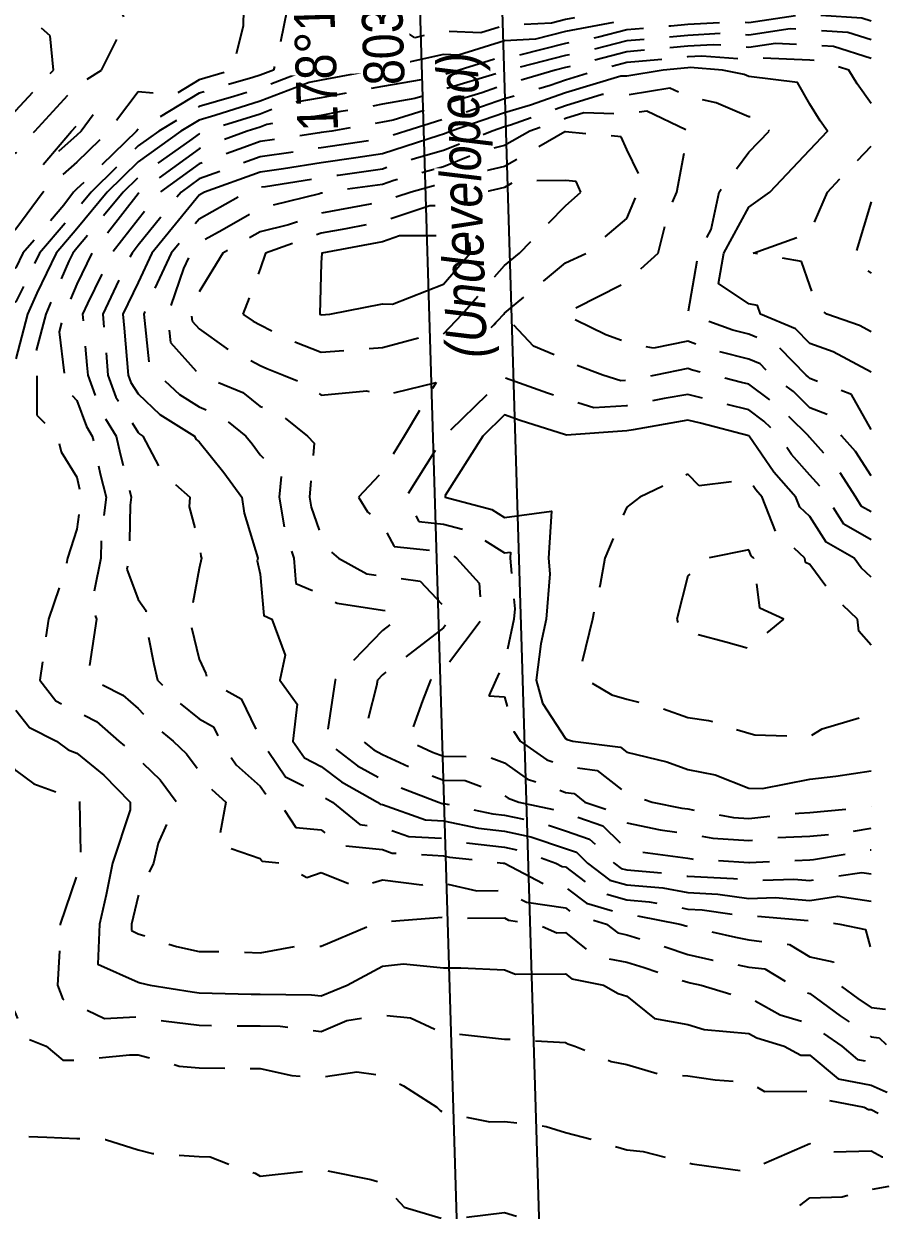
# Model space of a CAD drawing. Extents: x 637633 to 644092, y 5921573 to 5931294.
# Drawn here: x 643481.8 to 643694.5, y 5925842.8 to 5926134.4 of the extents above; entities that cross this region are included whole.
import ezdxf

# ---------------------------------------------------------------- set-up
doc = ezdxf.new("R2010")
doc.units = 0
doc.header["$LTSCALE"] = 5
doc.linetypes.add('DASHED2', pattern=[3.75, 2.5, -1.25])
for name, color, linetype in [('Contour_Line_Intermediate', 254, 'Continuous'), ('Contour_Line_Major', 254, 'Continuous'), ('L-BD', 7, 'Continuous'), ('L-SEC', 7, 'Continuous')]:
    doc.layers.add(name, color=color, linetype=linetype)
doc.layers.add('T-TEXT', color=48, linetype='Continuous', lineweight=18)
doc.styles.add('80L', font='ARIALN.TTF', dxfattribs={"height": 10})
doc.styles.add('80LS', font='ARIALNI.TTF', dxfattribs={"height": 10})

msp = doc.modelspace()

# ---------------------------------------------------------------- linework, layer by layer
at = {"layer": 'Contour_Line_Intermediate', "linetype": 'DASHED2', "flags": 128}
for points in [[(643690.024, 5926437.598), (643689.961, 5926437.623), (643689.896, 5926437.686), (643679.624, 5926442.287), (643675.015, 5926445.682), (643669.396, 5926447.061), (643660.006, 5926451.717), (643659.172, 5926451.839), (643656.428, 5926452.672), (643646.625, 5926454.296), (643644.997, 5926454.862), (643638.753, 5926452.672), (643629.989, 5926448.512), (643626.619, 5926449.307), (643618.455, 5926452.672), (643615.77, 5926453.46), (643614.98, 5926453.829), (643603.274, 5926455.97), (643599.972, 5926458.267), (643592.099, 5926459.798), (643584.963, 5926459.962), (643578.367, 5926461.073), (643569.954, 5926459.838), (643563.154, 5926460.867), (643554.945, 5926460.232), (643548.722, 5926461.444), (643539.937, 5926463.788), (643536.766, 5926452.672), (643537.264, 5926450.003), (643536.551, 5926437.686), (643537.04, 5926434.793), (643538.647, 5926422.699), (643538.766, 5926421.53), (643539.937, 5926412.513), (643541.262, 5926409.036), (643540.987, 5926407.713), (643539.937, 5926394.012), (643539.873, 5926392.726), (643539.861, 5926392.65), (643537.837, 5926377.74), (643537.614, 5926375.421), (643537.154, 5926362.753), (643537.179, 5926360), (643537.512, 5926347.768), (643537.491, 5926345.325), (643537.175, 5926332.781), (643537.432, 5926330.279), (643536.906, 5926317.795), (643537.32, 5926315.182), (643539.937, 5926304.664), (643540.235, 5926303.106), (643540.28, 5926302.808), (643542.909, 5926290.79), (643544.018, 5926287.822), (643544.283, 5926277.175), (643544.679, 5926272.835), (643545.345, 5926263.249), (643545.709, 5926257.849), (643542.64, 5926245.563), (643543.134, 5926242.863), (643539.937, 5926238.481), (643538.37, 5926241.298), (643537.467, 5926242.863), (643534.547, 5926252.467), (643527.971, 5926257.849), (643528.481, 5926261.397), (643524.928, 5926260.546), (643520.822, 5926268.735), (643519.257, 5926272.835), (643516.98, 5926279.886), (643513.198, 5926287.822), (643512.941, 5926290.839), (643509.919, 5926297.927), (643508.67, 5926301.561), (643508.145, 5926302.808), (643508.252, 5926316.13), (643506.342, 5926317.795), (643509.919, 5926323.346), (643513.016, 5926332.781), (643512.991, 5926335.848), (643514.025, 5926347.768), (643514.058, 5926351.899), (643514.756, 5926362.753), (643514.376, 5926367.204), (643514.254, 5926377.74), (643513.711, 5926381.526), (643510.337, 5926392.726), (643510.29, 5926393.096), (643509.919, 5926393.644), (643505.174, 5926402.974), (643503.782, 5926407.713), (643501.522, 5926414.313), (643499.501, 5926422.699), (643498.565, 5926426.348), (643495.024, 5926437.686), (643495.003, 5926437.779), (643494.911, 5926437.964), (643488.496, 5926446.266), (643485.92, 5926452.672), (643483.925, 5926456.688), (643480.697, 5926467.658), (643480.496, 5926468.251), (643479.902, 5926470.019), (643472.637, 5926475.39), (643465.814, 5926482.644), (643465.314, 5926483.065), (643464.893, 5926483.538), (643455.435, 5926488.187), (643449.884, 5926493.246), (643446.318, 5926494.07), (643434.876, 5926491.661), (643425.775, 5926482.644), (643419.867, 5926471.367), (643418.914, 5926467.658), (643419.292, 5926467.085), (643419.867, 5926466.698), (643428.711, 5926461.502), (643430.833, 5926452.672), (643432.136, 5926449.936), (643434.876, 5926448.233), (643442.235, 5926445.034), (643443.834, 5926437.686), (643445.914, 5926433.722), (643449.884, 5926429.413), (643454.193, 5926427.001), (643454.737, 5926422.699), (643458.673, 5926416.488), (643462.503, 5926407.713), (643462.088, 5926404.912), (643464.893, 5926403.671), (643470.244, 5926398.07), (643470.854, 5926392.726), (643471.52, 5926384.357), (643477.651, 5926377.74), (643464.893, 5926365.728), (643459.431, 5926372.287), (643450.898, 5926377.74), (643451.085, 5926378.939), (643449.884, 5926378.509), (643442.634, 5926385.486), (643436.296, 5926392.726), (643436.066, 5926393.914), (643434.876, 5926394.261), (643427.7, 5926400.548), (643422.864, 5926407.713), (643421.966, 5926409.808), (643419.867, 5926411.018), (643412.889, 5926415.732), (643408.246, 5926422.699), (643407.006, 5926424.843), (643404.858, 5926425.664), (643395.438, 5926428.279), (643389.85, 5926432.532), (643377.391, 5926422.699), (643374.841, 5926416.164), (643373.587, 5926407.713), (643373.491, 5926406.364), (643372.305, 5926392.726), (643372.134, 5926390.024), (643371.692, 5926377.74), (643371.638, 5926374.542), (643374.841, 5926363.685), (643375.106, 5926363.018), (643375.119, 5926362.753), (643380.323, 5926353.242), (643382.413, 5926347.768), (643385.23, 5926343.154), (643389.85, 5926337.517), (643392.694, 5926335.621), (643396.079, 5926332.781), (643399.025, 5926326.957), (643404.858, 5926324.415), (643407.953, 5926320.884), (643412.278, 5926317.795), (643414.757, 5926312.691), (643419.867, 5926311.944), (643424.211, 5926307.146), (643428.208, 5926302.808), (643429.245, 5926297.186), (643434.876, 5926296.111), (643438.754, 5926291.695), (643441.451, 5926287.822), (643442.83, 5926280.778), (643449.884, 5926276.621), (643451.774, 5926274.723), (643452.86, 5926272.835), (643454.612, 5926262.569), (643464.893, 5926258.157), (643465.051, 5926258.007), (643465.092, 5926257.849), (643468.712, 5926246.676), (643469.559, 5926242.863), (643469.284, 5926232.26), (643470.877, 5926227.877), (643469.55, 5926217.54), (643479.902, 5926215.399), (643480.939, 5926213.927), (643481.493, 5926212.89), (643484.243, 5926202.239), (643486.856, 5926197.904), (643483.909, 5926186.918), (643483.979, 5926182.917), (643479.902, 5926174.797), (643477.801, 5926180.821), (643476.498, 5926182.917), (643473.745, 5926191.757), (643467.85, 5926197.904), (643471.753, 5926204.754), (643464.893, 5926202.002), (643461.943, 5926209.944), (643460.64, 5926212.89), (643459.365, 5926222.357), (643457.246, 5926227.877), (643456.921, 5926234.903), (643449.884, 5926242.04), (643449.646, 5926242.625), (643449.523, 5926242.863), (643445.497, 5926253.469), (643434.981, 5926257.849), (643435.071, 5926258.044), (643434.876, 5926257.908), (643428.127, 5926266.096), (643419.867, 5926272.63), (643419.715, 5926272.684), (643419.635, 5926272.835), (643412.935, 5926280.9), (643404.858, 5926286.599), (643403.486, 5926286.451), (643400.678, 5926287.822), (643393.204, 5926291.171), (643389.85, 5926291.943), (643387.415, 5926287.822), (643386.204, 5926284.181), (643381.57, 5926272.835), (643378.71, 5926261.711), (643378.09, 5926257.849), (643376.746, 5926244.765), (643376.904, 5926242.863), (643377.33, 5926230.362), (643377.923, 5926227.877), (643375.333, 5926213.381), (643375.386, 5926212.89), (643374.841, 5926206.835), (643374.26, 5926197.904), (643374.118, 5926197.182), (643374.841, 5926194.476), (643377.433, 5926185.505), (643378.361, 5926182.917), (643381.604, 5926174.684), (643384.815, 5926167.931), (643386.585, 5926164.672), (643387.797, 5926152.944), (643388.108, 5926151.206), (643388.267, 5926137.958), (643388.64, 5926136.751), (643389.85, 5926134.377), (643397.208, 5926130.32), (643404.858, 5926127.967), (643408.657, 5926126.766), (643415.091, 5926122.972), (643404.858, 5926108.725), (643404.623, 5926107.986), (643404.703, 5926107.832), (643404.858, 5926107.623), (643413.188, 5926101.317), (643419.867, 5926101.303), (643426.286, 5926099.409), (643434.876, 5926100.707), (643441.866, 5926099.979), (643449.884, 5926100.416), (643458.418, 5926101.52), (643464.893, 5926100.458), (643475.987, 5926104.076), (643479.902, 5926102.527), (643484.526, 5926107.986), (643494.911, 5926119.141), (643500.934, 5926122.972), (643506.908, 5926134.951), (643505.587, 5926137.958), (643509.919, 5926139.413), (643512.457, 5926140.493), (643524.928, 5926147.012), (643527.752, 5926140.779), (643535.808, 5926137.958), (643535.712, 5926133.74), (643533.09, 5926122.972), (643524.928, 5926120.598), (643518.841, 5926116.894), (643509.919, 5926117.602), (643502.737, 5926107.986), (643494.911, 5926100.39), (643486.567, 5926092.999), (643479.902, 5926083.866), (643472.956, 5926078.013), (643464.893, 5926073.482), (643458.431, 5926071.561), (643449.884, 5926068.031), (643443.698, 5926063.026), (643434.876, 5926051.694), (643432.873, 5926048.04), (643433.354, 5926046.52), (643433.309, 5926033.053), (643433.597, 5926031.778), (643434.876, 5926021.81), (643435.726, 5926018.916), (643435.652, 5926018.068), (643438.033, 5926006.234), (643438.308, 5926003.081), (643440.954, 5925994.164), (643441.591, 5925988.095), (643441.669, 5925979.891), (643441.954, 5925973.108), (643442.37, 5925965.605), (643444.537, 5925958.122), (643445.868, 5925954.112), (643449.884, 5925950.751), (643457.83, 5925951.069), (643462.076, 5925943.135), (643463.689, 5925941.934), (643464.573, 5925928.149), (643464.642, 5925927.898), (643464.568, 5925913.163), (643464.551, 5925912.822), (643464.759, 5925898.177), (643464.721, 5925898.005), (643464.893, 5925894.421), (643465.918, 5925884.213), (643466.431, 5925883.19), (643468.825, 5925872.13), (643473.13, 5925868.204), (643475.924, 5925864.232), (643479.902, 5925861.063), (643487.505, 5925860.809), (643494.911, 5925860.451), (643501.915, 5925860.211), (643509.919, 5925857.695), (643513.492, 5925856.785), (643524.928, 5925856.075), (643527.645, 5925855.931), (643534.744, 5925853.217), (643538.691, 5925851.974), (643539.937, 5925851.244), (643554.509, 5925852.781), (643554.945, 5925852.871), (643567.138, 5925850.405), (643569.954, 5925849.5), (643575.293, 5925843.562), (643584.963, 5925840.687), (643587.506, 5925840.771), (643599.972, 5925842.289), (643603.044, 5925841.298), (643608.829, 5925838.231), (643611.98, 5925835.236), (643614.98, 5925833.059), (643620.74, 5925828.996), (643629.989, 5925825.566), (643631.8, 5925825.053), (643644.997, 5925824.889), (643647.47, 5925825.715), (643660.006, 5925831.219), (643664.635, 5925838.231), (643675.015, 5925845.878), (643682.955, 5925846.158), (643690.024, 5925847.953), (643694.501, 5925848.79)], [(643690.024, 5926420.414), (643688.829, 5926421.506), (643685.392, 5926422.699), (643677.935, 5926425.615), (643675.015, 5926428.449), (643669.085, 5926431.765), (643660.006, 5926435.371), (643658.108, 5926435.791), (643648.243, 5926437.686), (643645.412, 5926438.099), (643644.997, 5926438.225), (643643.599, 5926437.686), (643629.989, 5926433.519), (643627.143, 5926434.844), (643614.98, 5926436.98), (643614.475, 5926437.181), (643612.705, 5926437.686), (643604.079, 5926441.788), (643599.972, 5926442.53), (643592.517, 5926445.228), (643584.963, 5926446.053), (643579.683, 5926447.4), (643569.954, 5926448.341), (643565.926, 5926448.65), (643554.945, 5926450.015), (643548.991, 5926446.726), (643541.636, 5926452.672), (643540.214, 5926452.949), (643539.937, 5926453.023), (643539.836, 5926452.672), (643539.852, 5926452.588), (643538.989, 5926437.686), (643539.126, 5926436.877), (643539.937, 5926430.782), (643544.098, 5926426.855), (643543.171, 5926422.699), (643546.415, 5926414.182), (643545.072, 5926407.713), (643544.254, 5926397.037), (643543.115, 5926392.726), (643540.826, 5926378.628), (643540.656, 5926377.74), (643540.071, 5926362.888), (643540.049, 5926362.753), (643540.412, 5926348.242), (643540.352, 5926347.768), (643540.053, 5926332.898), (643540.042, 5926332.781), (643539.937, 5926329.82), (643539.43, 5926317.795), (643539.499, 5926317.358), (643539.937, 5926315.601), (643541.994, 5926304.862), (643542.3, 5926302.808), (643544.568, 5926292.447), (643546.294, 5926287.822), (643546.504, 5926279.393), (643547.103, 5926272.835), (643547.611, 5926265.512), (643548.129, 5926257.849), (643545.864, 5926248.782), (643546.947, 5926242.863), (643539.937, 5926233.255), (643536.501, 5926239.432), (643534.521, 5926242.863), (643532.287, 5926250.21), (643524.928, 5926256.235), (643524.19, 5926257.113), (643524.052, 5926257.849), (643519.338, 5926267.254), (643517.207, 5926272.835), (643515.431, 5926278.339), (643510.91, 5926287.822), (643510.833, 5926288.734), (643509.919, 5926290.877), (643506.866, 5926299.76), (643505.581, 5926302.808), (643505.668, 5926313.549), (643500.796, 5926317.795), (643509.919, 5926331.956), (643510.189, 5926332.781), (643510.187, 5926333.049), (643511.465, 5926347.768), (643511.477, 5926349.323), (643512.341, 5926362.753), (643512.151, 5926364.982), (643512.004, 5926377.74), (643511.743, 5926379.561), (643509.919, 5926385.613), (643507.447, 5926390.258), (643507.527, 5926392.726), (643503.278, 5926401.081), (643501.331, 5926407.713), (643499.694, 5926412.49), (643497.236, 5926422.699), (643496.761, 5926424.546), (643494.911, 5926430.474), (643491.554, 5926434.334), (643490.677, 5926437.686), (643485.985, 5926443.759), (643482.401, 5926452.672), (643481.572, 5926454.34), (643479.902, 5926460.017), (643475.575, 5926463.338), (643470.874, 5926467.658), (643467.438, 5926470.199), (643464.893, 5926472.904), (643457.136, 5926474.899), (643449.884, 5926480.333), (643448.425, 5926481.188), (643441.47, 5926482.644), (643436.115, 5926483.881), (643434.876, 5926483.621), (643433.89, 5926482.644), (643432.81, 5926480.582), (643425.059, 5926467.658), (643431.239, 5926464.027), (643433.969, 5926452.672), (643434.261, 5926452.058), (643434.876, 5926451.676), (643444.637, 5926447.433), (643446.758, 5926437.686), (643447.834, 5926435.637), (643449.884, 5926433.411), (643456.758, 5926429.562), (643457.627, 5926422.699), (643460.442, 5926418.255), (643464.893, 5926408.061), (643465.16, 5926407.979), (643465.139, 5926407.713), (643472.346, 5926400.168), (643473.197, 5926392.726), (643473.689, 5926386.524), (643479.902, 5926379.819), (643481.321, 5926379.158), (643481.373, 5926377.74), (643486.012, 5926368.855), (643490.06, 5926362.753), (643485.756, 5926353.613), (643494.911, 5926355.7), (643504.056, 5926356.899), (643505.739, 5926347.768), (643505.948, 5926343.802), (643509.109, 5926332.781), (643494.911, 5926323.598), (643491.556, 5926329.432), (643489.399, 5926332.781), (643489.642, 5926342.507), (643479.902, 5926344.243), (643478.192, 5926346.06), (643477.448, 5926347.768), (643474.044, 5926356.905), (643464.893, 5926361.992), (643464.398, 5926362.259), (643464.095, 5926362.753), (643457.644, 5926370.501), (643449.884, 5926375.461), (643448.113, 5926375.972), (643447.072, 5926377.74), (643440.86, 5926383.717), (643434.876, 5926390.554), (643433.201, 5926391.054), (643432.531, 5926392.726), (643425.786, 5926398.637), (643419.867, 5926407.406), (643419.636, 5926407.482), (643419.529, 5926407.713), (643410.779, 5926413.624), (643404.858, 5926422.509), (643404.683, 5926422.525), (643404.458, 5926422.699), (643393.028, 5926425.873), (643389.85, 5926428.291), (643382.763, 5926422.699), (643378.241, 5926411.107), (643376.519, 5926407.713), (643374.841, 5926398.787), (643374.314, 5926392.726), (643374.279, 5926392.164), (643373.759, 5926377.74), (643373.74, 5926376.641), (643374.841, 5926372.911), (643377.727, 5926365.636), (643377.865, 5926362.753), (643382.1, 5926355.016), (643384.866, 5926347.768), (643386.753, 5926344.676), (643389.85, 5926340.899), (643394.723, 5926337.647), (643400.526, 5926332.781), (643401.98, 5926329.906), (643404.858, 5926328.653), (643409.933, 5926322.861), (643417.028, 5926317.795), (643417.955, 5926315.885), (643419.867, 5926315.605), (643425.953, 5926308.884), (643431.55, 5926302.808), (643432.067, 5926300.004), (643434.876, 5926299.468), (643440.325, 5926293.264), (643444.116, 5926287.822), (643445.058, 5926283.002), (643449.884, 5926280.159), (643453.541, 5926276.486), (643455.64, 5926272.835), (643456.987, 5926264.941), (643464.893, 5926261.549), (643466.789, 5926259.743), (643467.275, 5926257.849), (643470.361, 5926248.323), (643471.574, 5926242.863), (643471.352, 5926234.326), (643473.696, 5926227.877), (643472.784, 5926220.769), (643479.902, 5926219.297), (643482.552, 5926215.536), (643483.966, 5926212.89), (643486.209, 5926204.201), (643490.005, 5926197.904), (643488.209, 5926191.213), (643488.354, 5926182.917), (643481.762, 5926169.789), (643481.319, 5926167.931), (643479.902, 5926159.299), (643479.303, 5926167.333), (643479.258, 5926167.931), (643475.548, 5926178.57), (643472.844, 5926182.917), (643470.958, 5926188.973), (643464.893, 5926195.298), (643463.922, 5926196.934), (643463.606, 5926197.904), (643459.893, 5926207.897), (643457.686, 5926212.89), (643456.761, 5926219.757), (643453.644, 5926227.877), (643453.477, 5926231.464), (643449.884, 5926235.109), (643447.641, 5926240.622), (643446.482, 5926242.863), (643443.292, 5926251.266), (643434.876, 5926254.772), (643432.71, 5926255.686), (643431.478, 5926257.849), (643426.235, 5926264.209), (643419.867, 5926269.246), (643417.226, 5926270.199), (643415.817, 5926272.835), (643410.848, 5926278.817), (643404.858, 5926283.043), (643399.494, 5926282.466), (643389.85, 5926287.173), (643383.993, 5926272.835), (643381.971, 5926264.968), (643380.828, 5926257.849), (643379.797, 5926247.812), (643380.209, 5926242.863), (643380.526, 5926233.554), (643381.881, 5926227.877), (643380.15, 5926218.191), (643380.732, 5926212.89), (643379.831, 5926202.887), (643380.432, 5926197.904), (643382.541, 5926190.606), (643385.297, 5926182.917), (643386.582, 5926179.655), (643389.85, 5926172.785), (643391.065, 5926169.145), (643391.638, 5926167.931), (643392.967, 5926156.056), (643394.255, 5926152.944), (643394.454, 5926142.556), (643401.853, 5926137.958), (643403.789, 5926136.891), (643404.858, 5926136.562), (643415.193, 5926133.292), (643419.867, 5926130.536), (643422.92, 5926126.021), (643425.607, 5926122.972), (643420.181, 5926108.3), (643420.451, 5926107.986), (643431.586, 5926104.701), (643434.876, 5926105.198), (643445.94, 5926104.047), (643449.884, 5926104.262), (643462.842, 5926105.937), (643464.893, 5926105.601), (643472.203, 5926107.986), (643479.902, 5926113.02), (643489.125, 5926122.972), (643488.317, 5926131.375), (643481.006, 5926137.958), (643494.911, 5926147.444), (643507.64, 5926152.944), (643509.919, 5926153.301), (643510.551, 5926153.576), (643524.928, 5926156.292), (643526.241, 5926154.256), (643527.762, 5926152.944), (643531.555, 5926144.576), (643539.937, 5926141.641), (643542.863, 5926140.881), (643546.541, 5926137.958), (643544.477, 5926127.505), (643543.216, 5926122.972), (643539.937, 5926121.711), (643538.09, 5926121.128), (643524.928, 5926117.3), (643510.382, 5926108.448), (643509.919, 5926108.485), (643509.546, 5926107.986), (643494.911, 5926093.781), (643494.028, 5926092.999), (643491.657, 5926089.751), (643481.648, 5926078.013), (643479.902, 5926074.422), (643473.229, 5926071.35), (643464.893, 5926066.666), (643452.656, 5926063.026), (643449.884, 5926061.146), (643441.091, 5926048.04), (643441.009, 5926039.179), (643439.485, 5926033.053), (643441.842, 5926025.024), (643441.24, 5926018.068), (643442.687, 5926010.881), (643443.368, 5926003.081), (643444.857, 5925998.061), (643445.904, 5925988.095), (643445.941, 5925984.157), (643446.405, 5925973.108), (643446.588, 5925969.817), (643449.884, 5925958.435), (643450.251, 5925958.488), (643464.893, 5925960.027), (643465.454, 5925958.682), (643465.807, 5925958.122), (643469.976, 5925948.212), (643474.178, 5925943.135), (643474.891, 5925938.133), (643479.068, 5925928.149), (643479.053, 5925927.302), (643477.062, 5925913.163), (643477.174, 5925910.44), (643477.247, 5925898.177), (643477.489, 5925895.767), (643479.902, 5925890.969), (643482.015, 5925885.3), (643487.31, 5925883.19), (643491.461, 5925879.747), (643494.911, 5925879.692), (643507.784, 5925881.057), (643509.919, 5925881.018), (643520.01, 5925878.279), (643524.928, 5925877.823), (643534.496, 5925877.757), (643539.937, 5925877.631), (643547.675, 5925875.931), (643554.945, 5925875.536), (643563.642, 5925876.888), (643569.954, 5925875.933), (643575.171, 5925873.414), (643583.299, 5925868.204), (643584.124, 5925867.366), (643584.963, 5925866.826), (643596.345, 5925864.582), (643599.972, 5925864.674), (643610.223, 5925863.453), (643614.98, 5925861.922), (643621.926, 5925860.154), (643629.989, 5925857.673), (643634.035, 5925857.258), (643644.997, 5925854.455), (643646.049, 5925854.267), (643653.663, 5925853.217), (643659.174, 5925852.387), (643660.006, 5925852.584), (643661.173, 5925853.217), (643675.015, 5925859.218), (643678.908, 5925857.104), (643690.024, 5925857.447), (643692.742, 5925855.931), (643694.343, 5925856.122)], [(643690.024, 5926147.406), (643685.091, 5926148.02), (643675.015, 5926149.153), (643669.29, 5926147.228), (643660.006, 5926146.323), (643651.695, 5926144.646), (643644.997, 5926144.609), (643631.857, 5926139.823), (643629.989, 5926138.873), (643628.42, 5926137.958), (643614.98, 5926135.4), (643611.543, 5926134.526), (643599.972, 5926133.939), (643594.123, 5926132.119), (643584.963, 5926132.504), (643577.904, 5926130.909), (643569.954, 5926136.199), (643566.108, 5926134.118), (643554.945, 5926135.39), (643551.49, 5926122.972), (643539.937, 5926118.53), (643533.429, 5926116.473), (643524.928, 5926114.002), (643515.043, 5926107.986), (643509.919, 5926104.331), (643498.382, 5926092.999), (643494.911, 5926088.775), (643485.733, 5926078.013), (643479.902, 5926066.02), (643473.398, 5926063.026), (643464.893, 5926056.961), (643452.683, 5926048.04), (643449.884, 5926043.05), (643447.396, 5926033.053), (643447.959, 5926031.132), (643446.829, 5926018.068), (643447.34, 5926015.527), (643448.427, 5926003.081), (643448.76, 5926001.959), (643449.884, 5925991.253), (643451.287, 5925989.494), (643457.693, 5925988.095), (643461.214, 5925984.421), (643464.893, 5925985.475), (643467.933, 5925976.144), (643467.635, 5925973.108), (643471.238, 5925964.458), (643475.24, 5925958.122), (643476.62, 5925954.844), (643479.902, 5925950.879), (643484.342, 5925947.569), (643494.911, 5925943.727), (643495.234, 5925943.459), (643495.552, 5925943.135), (643495.771, 5925929.008), (643495.486, 5925928.149), (643494.911, 5925925.292), (643490.774, 5925913.163), (643490.8, 5925909.059), (643490.104, 5925898.177), (643491.407, 5925894.679), (643494.911, 5925893.283), (643501.658, 5925889.927), (643509.919, 5925890.405), (643516.139, 5925889.4), (643524.928, 5925888.295), (643529.902, 5925888.156), (643539.937, 5925888.12), (643544.82, 5925888.066), (643554.945, 5925886.784), (643561.205, 5925889.44), (643569.954, 5925890.777), (643576.869, 5925890.095), (643584.963, 5925886.337), (643587.952, 5925886.175), (643599.972, 5925884.843), (643601.649, 5925884.865), (643614.98, 5925884.046), (643615.527, 5925883.737), (643617.217, 5925883.19), (643626.188, 5925879.396), (643629.989, 5925878.689), (643638.047, 5925876.25), (643644.997, 5925875.844), (643651.716, 5925874.912), (643660.006, 5925874.208), (643663.863, 5925872.055), (643675.015, 5925872.13), (643677.151, 5925870.336), (643688.334, 5925868.204), (643689.429, 5925867.609), (643690.024, 5925867.628), (643694.144, 5925865.33)], [(643690.024, 5926135.012), (643687.777, 5926135.715), (643675.015, 5926136.564), (643673.68, 5926136.626), (643660.006, 5926134.602), (643656.883, 5926134.839), (643644.997, 5926134.161), (643640.795, 5926133.763), (643629.989, 5926132.858), (643623.071, 5926131.05), (643614.98, 5926129.511), (643603.629, 5926126.624), (643599.972, 5926126.438), (643588.832, 5926122.972), (643584.963, 5926121.807), (643583.254, 5926121.266), (643569.954, 5926118.945), (643565.06, 5926118.086), (643554.945, 5926116.158), (643546.747, 5926114.786), (643539.937, 5926112.168), (643526.7, 5926107.986), (643524.928, 5926107.334), (643522.54, 5926105.601), (643509.919, 5926096.597), (643506.255, 5926092.999), (643494.911, 5926079.194), (643493.904, 5926078.013), (643492.953, 5926076.059), (643487.225, 5926063.026), (643484.524, 5926052.656), (643485.075, 5926048.04), (643485.06, 5926038.204), (643490.101, 5926033.053), (643491.061, 5926029.21), (643494.911, 5926022.966), (643495.764, 5926018.919), (643495.982, 5926018.068), (643494.911, 5926010.196), (643492.616, 5926003.081), (643492.083, 5926000.258), (643487.913, 5925988.095), (643486.77, 5925979.966), (643485.75, 5925973.108), (643489.758, 5925967.963), (643494.911, 5925965.397), (643499.71, 5925962.915), (643505.204, 5925958.122), (643507.784, 5925955.991), (643509.919, 5925953.815), (643515.35, 5925948.558), (643519.427, 5925943.135), (643514.847, 5925933.07), (643513.708, 5925928.149), (643509.919, 5925919.97), (643508.351, 5925913.163), (643508.287, 5925911.533), (643509.919, 5925910.794), (643519.38, 5925907.623), (643524.928, 5925906.448), (643533.093, 5925906.329), (643539.937, 5925906.066), (643549.611, 5925907.837), (643554.945, 5925907.732), (643567.842, 5925913.163), (643569.954, 5925913.819), (643570.538, 5925913.746), (643584.963, 5925914.907), (643586.377, 5925914.575), (643599.972, 5925914.669), (643600.959, 5925914.149), (643607.741, 5925913.163), (643612.843, 5925911.028), (643614.98, 5925911.045), (643622.152, 5925905.338), (643629.989, 5925903.795), (643634.265, 5925902.447), (643644.997, 5925898.841), (643645.541, 5925898.72), (643648.316, 5925898.177), (643657.213, 5925895.387), (643660.006, 5925895.151), (643667.699, 5925890.872), (643675.015, 5925888.687), (643678.195, 5925886.366), (643682.814, 5925883.19), (643686.731, 5925879.902), (643690.024, 5925879.274), (643693.878, 5925877.593)], [(643690.024, 5926130.431), (643684.284, 5926132.227), (643675.015, 5926132.843), (643670.118, 5926133.069), (643660.006, 5926131.573), (643654.063, 5926132.024), (643644.997, 5926131.505), (643637.859, 5926130.829), (643629.989, 5926130.171), (643619.427, 5926127.412), (643614.98, 5926126.566), (643600.848, 5926122.972), (643599.972, 5926122.713), (643599.578, 5926122.579), (643584.963, 5926118.179), (643577.932, 5926115.952), (643569.954, 5926114.559), (643559.731, 5926112.764), (643554.945, 5926111.852), (643541.567, 5926109.613), (643539.937, 5926108.986), (643536.768, 5926107.986), (643524.928, 5926103.631), (643510.274, 5926092.999), (643509.919, 5926092.56), (643498.612, 5926078.013), (643494.911, 5926070.376), (643491.679, 5926063.026), (643490.545, 5926058.667), (643491.811, 5926048.04), (643491.807, 5926044.941), (643494.911, 5926041.77), (643497.233, 5926035.373), (643498.682, 5926033.053), (643500.637, 5926023.785), (643502.104, 5926018.068), (643500.874, 5926009.036), (643500.761, 5926003.081), (643498.435, 5925991.614), (643499.742, 5925988.095), (643497.912, 5925976.105), (643498.942, 5925973.108), (643506.174, 5925969.369), (643509.919, 5925966.102), (643513.801, 5925961.998), (643518.545, 5925958.122), (643521.786, 5925954.984), (643524.928, 5925950.806), (643528.022, 5925946.225), (643531.503, 5925943.135), (643529.565, 5925932.779), (643539.937, 5925929.277), (643540.382, 5925928.593), (643544.781, 5925928.149), (643551.377, 5925924.586), (643554.945, 5925925.815), (643563.967, 5925922.172), (643569.954, 5925924.033), (643579.625, 5925922.82), (643584.963, 5925923.25), (643593.141, 5925921.329), (643599.972, 5925921.376), (643605.36, 5925918.543), (643614.98, 5925917.144), (643617.24, 5925915.419), (643625.045, 5925913.163), (643627.796, 5925910.973), (643629.989, 5925910.542), (643639.4, 5925907.573), (643644.997, 5925905.693), (643651.143, 5925904.313), (643660.006, 5925902.58), (643663.966, 5925902.131), (643670.491, 5925898.177), (643673.396, 5925896.56), (643675.015, 5925896.077), (643682.471, 5925890.635), (643690.024, 5925885.442), (643692.024, 5925885.188), (643693.75, 5925883.531)], [(643690.024, 5926125.849), (643680.79, 5926128.738), (643675.015, 5926129.123), (643666.556, 5926129.512), (643660.006, 5926128.543), (643651.242, 5926129.208), (643644.997, 5926128.85), (643634.922, 5926127.897), (643629.989, 5926127.484), (643615.783, 5926123.774), (643614.98, 5926123.621), (643612.427, 5926122.972), (643599.972, 5926119.293), (643594.375, 5926117.384), (643584.963, 5926114.55), (643572.609, 5926110.637), (643569.954, 5926110.173), (643557.495, 5926107.986), (643554.945, 5926107.607), (643554.495, 5926107.536), (643539.937, 5926105.408), (643535.914, 5926103.969), (643524.928, 5926099.929), (643515.377, 5926092.999), (643509.919, 5926086.241), (643503.524, 5926078.013), (643497.526, 5926065.637), (643496.272, 5926063.026), (643497.372, 5926050.499), (643497.583, 5926048.04), (643500.866, 5926039), (643504.582, 5926033.053), (643505.51, 5926028.652), (643508.225, 5926018.068), (643507.959, 5926016.11), (643507.712, 5926003.081), (643507.151, 5926000.316), (643509.919, 5925992.868), (643511.935, 5925990.108), (643511.562, 5925988.095), (643513.796, 5925976.979), (643514.731, 5925973.108), (643519.684, 5925967.872), (643524.928, 5925963.589), (643528.43, 5925961.619), (643530.109, 5925958.122), (643534.067, 5925952.262), (643539.937, 5925947.052), (643541.532, 5925944.729), (643544.661, 5925943.135), (643548.714, 5925936.914), (643554.945, 5925936.284), (643559.389, 5925932.586), (643569.954, 5925931.452), (643572.39, 5925930.582), (643584.963, 5925929.92), (643586.43, 5925929.614), (643599.629, 5925928.149), (643599.907, 5925928.084), (643599.972, 5925928.084), (643609.761, 5925922.937), (643614.98, 5925922.178), (643620.096, 5925918.271), (643629.989, 5925915.412), (643632.068, 5925915.239), (643643.069, 5925913.163), (643644.534, 5925912.701), (643644.997, 5925912.545), (643656.746, 5925909.907), (643660.006, 5925909.271), (643669.98, 5925908.136), (643675.015, 5925905.085), (643680.708, 5925903.862), (643682.264, 5925898.177), (643686.747, 5925894.905), (643690.024, 5925892.651), (643693.562, 5925892.201)], [(643690.024, 5926114.781), (643686.635, 5926119.588), (643684.574, 5926122.972), (643677.296, 5926125.25), (643675.015, 5926125.402), (643662.994, 5926125.955), (643660.006, 5926125.513), (643648.422, 5926126.392), (643644.997, 5926126.196), (643631.985, 5926124.964), (643629.989, 5926124.797), (643622.999, 5926122.972), (643614.98, 5926120.518), (643611.187, 5926119.185), (643599.972, 5926115.872), (643589.172, 5926112.189), (643584.963, 5926110.922), (643575.694, 5926107.986), (643569.954, 5926106.111), (643567.77, 5926105.805), (643554.945, 5926103.902), (643550.082, 5926103.13), (643539.937, 5926101.648), (643530.044, 5926098.107), (643524.928, 5926096.226), (643520.48, 5926092.999), (643509.919, 5926079.922), (643508.436, 5926078.013), (643507.044, 5926075.143), (643501.231, 5926063.026), (643501.931, 5926055.049), (643502.532, 5926048.04), (643504.498, 5926042.627), (643509.919, 5926033.952), (643510.382, 5926033.516), (643511.122, 5926033.053), (643515.896, 5926024.035), (643522.608, 5926018.068), (643522.491, 5926015.634), (643524.928, 5926006.784), (643525.388, 5926003.541), (643525.529, 5926003.081), (643524.928, 5926000.493), (643522.628, 5925988.095), (643523.012, 5925986.181), (643524.928, 5925978.254), (643526.56, 5925974.738), (643526.993, 5925973.108), (643535.273, 5925968.452), (643539.937, 5925958.735), (643540.192, 5925958.377), (643540.164, 5925958.122), (643546.176, 5925949.366), (643554.945, 5925944.901), (643555.944, 5925944.132), (643557.721, 5925943.135), (643564.393, 5925937.583), (643569.954, 5925936.987), (643576.471, 5925934.657), (643584.963, 5925934.209), (643589.986, 5925933.165), (643599.972, 5925932.056), (643603.188, 5925931.361), (643612.605, 5925928.149), (643614.161, 5925927.332), (643614.98, 5925927.213), (643622.953, 5925921.123), (643629.989, 5925919.09), (643635.468, 5925918.634), (643644.997, 5925916.836), (643648.512, 5925916.672), (643660.006, 5925915.009), (643661.919, 5925915.073), (643675.015, 5925913.97), (643675.973, 5925914.119), (643682.335, 5925913.163), (643688.662, 5925911.803), (643690.024, 5925906.824), (643693.31, 5925903.859)], [(643690.024, 5926034.691), (643685.207, 5926043.231), (643675.015, 5926047.225), (643674.604, 5926047.63), (643674.05, 5926048.04), (643667.104, 5926055.127), (643660.006, 5926058.106), (643656.046, 5926059.072), (643645.001, 5926063.026), (643644.999, 5926063.028), (643647.628, 5926078.013), (643650.768, 5926083.774), (643652.736, 5926092.999), (643660.006, 5926102.811), (643664.958, 5926107.986), (643663.146, 5926111.121), (643660.006, 5926111.504), (643651.968, 5926114.946), (643644.997, 5926116.404), (643640.563, 5926118.544), (643629.989, 5926116.776), (643623.988, 5926116.979), (643614.98, 5926114.224), (643601.457, 5926109.469), (643599.972, 5926109.03), (643596.908, 5926107.986), (643584.963, 5926103.213), (643578.336, 5926101.369), (643569.954, 5926098.632), (643559.054, 5926097.102), (643554.945, 5926096.493), (643541.258, 5926094.319), (643539.937, 5926094.126), (643536.789, 5926092.999), (643524.928, 5926086.38), (643518.076, 5926078.013), (643512.139, 5926065.243), (643511.363, 5926063.026), (643512.608, 5926050.725), (643515, 5926048.04), (643520.107, 5926043.226), (643524.928, 5926040.212), (643530.03, 5926038.148), (643536.424, 5926033.053), (643537.998, 5926031.118), (643539.937, 5926028.469), (643545.065, 5926023.188), (643544.601, 5926018.068), (643546.058, 5926009.194), (643548.171, 5926003.081), (643548.702, 5925996.846), (643554.945, 5925994.183), (643558.858, 5925992.002), (643569.954, 5925990.259), (643571.871, 5925990.009), (643573.66, 5925988.095), (643569.954, 5925985.275), (643558.322, 5925973.108), (643556.31, 5925959.484), (643555.96, 5925958.122), (643563.86, 5925952.038), (643569.954, 5925948.622), (643573.737, 5925946.913), (643583.708, 5925943.135), (643584.632, 5925942.805), (643584.963, 5925942.788), (643597.097, 5925940.266), (643599.972, 5925939.947), (643609.682, 5925937.845), (643614.98, 5925936.038), (643620.881, 5925934.042), (643626.937, 5925928.149), (643628.667, 5925926.829), (643629.989, 5925926.447), (643642.268, 5925925.423), (643644.997, 5925924.908), (643656.237, 5925924.385), (643660.006, 5925923.841), (643671.068, 5925924.208), (643675.015, 5925923.877), (643687.728, 5925925.857), (643690.024, 5925925.512)], [(643690.024, 5926023.257), (643686.19, 5926029.226), (643682.822, 5926033.053), (643680.008, 5926038.04), (643675.015, 5926039.997), (643670.966, 5926043.997), (643665.505, 5926048.04), (643662.785, 5926050.816), (643660.006, 5926051.982), (643651.118, 5926054.152), (643644.997, 5926056.342), (643636.584, 5926054.625), (643629.989, 5926056.027), (643624.896, 5926057.942), (643614.98, 5926062.792), (643614.816, 5926062.863), (643614.661, 5926063.026), (643614.98, 5926063.287), (643615.482, 5926063.528), (643629.989, 5926070.942), (643637.717, 5926078.013), (643640.284, 5926088.293), (643642.323, 5926092.999), (643644.997, 5926107.611), (643645.164, 5926107.986), (643645.047, 5926108.036), (643644.997, 5926108.046), (643634.919, 5926112.908), (643629.989, 5926112.085), (643619.443, 5926112.442), (643614.98, 5926111.076), (643606.19, 5926107.986), (643599.972, 5926104.417), (643595.324, 5926103.345), (643584.963, 5926099.205), (643572.772, 5926095.813), (643569.954, 5926094.893), (643556.467, 5926092.999), (643554.945, 5926092.719), (643554.509, 5926092.563), (643539.937, 5926088.974), (643530.606, 5926083.681), (643524.928, 5926080.513), (643522.881, 5926078.013), (643521.106, 5926074.197), (643517.195, 5926063.026), (643517.905, 5926056.014), (643524.928, 5926048.134), (643524.983, 5926048.095), (643525.091, 5926048.04), (643535.655, 5926043.765), (643539.937, 5926040.354), (643545.079, 5926038.188), (643551.552, 5926033.053), (643553.222, 5926031.334), (643552.021, 5926018.068), (643552.433, 5926015.558), (643554.945, 5926008.29), (643556.918, 5926005.052), (643559.187, 5926003.081), (643566.096, 5925999.229), (643569.954, 5925998.623), (643579.279, 5925997.405), (643584.963, 5925991.32), (643586.493, 5925989.623), (643586.609, 5925988.095), (643584.963, 5925985.921), (643575.309, 5925978.456), (643569.954, 5925974.38), (643568.738, 5925973.108), (643568.528, 5925971.684), (643565.05, 5925958.122), (643567.818, 5925955.99), (643569.954, 5925954.793), (643577.993, 5925951.162), (643584.963, 5925948.523), (643590.293, 5925948.459), (643599.972, 5925944.68), (643600.883, 5925944.046), (643603.466, 5925943.135), (643612.929, 5925941.087), (643614.98, 5925940.388), (643624.135, 5925937.29), (643629.989, 5925931.593), (643632.848, 5925931.005), (643644.997, 5925929.34), (643646.005, 5925929.154), (643660.006, 5925928.28), (643660.153, 5925928.296), (643675.015, 5925928.946), (643675.897, 5925929.029), (643690.024, 5925931.4)], [(643690.024, 5926014.431), (643687.704, 5926015.751), (643686.257, 5926018.068), (643681.863, 5926024.906), (643675.015, 5926032.691), (643674.843, 5926032.882), (643674.727, 5926033.053), (643667.328, 5926040.364), (643660.006, 5926045.786), (643658.212, 5926046.249), (643651.065, 5926048.04), (643646.19, 5926049.23), (643644.997, 5926049.657), (643637.072, 5926048.04), (643629.989, 5926046.701), (643628.55, 5926046.603), (643624.127, 5926048.04), (643617.481, 5926050.538), (643614.98, 5926051.761), (643607.108, 5926055.165), (643599.972, 5926062.696), (643596.681, 5926059.741), (643599.758, 5926063.026), (643599.972, 5926063.271), (643601.402, 5926064.456), (643614.98, 5926075.579), (643620.066, 5926078.013), (643629.989, 5926086.51), (643632.799, 5926092.999), (643633.428, 5926096.434), (643629.989, 5926103.492), (643628.596, 5926106.594), (643614.98, 5926107.77), (643614.762, 5926107.768), (643599.972, 5926099.278), (643588.632, 5926096.663), (643584.963, 5926095.197), (643577.064, 5926092.999), (643569.954, 5926090.583), (643566.979, 5926090.029), (643554.945, 5926087.811), (643546.869, 5926084.935), (643539.937, 5926083.228), (643530.742, 5926078.013), (643524.928, 5926068.452), (643523.029, 5926063.026), (643523.203, 5926061.304), (643524.928, 5926059.368), (643531.584, 5926054.686), (643539.937, 5926050.422), (643541.526, 5926049.627), (643545.665, 5926048.04), (643552.191, 5926045.29), (643554.945, 5926043.106), (643566.07, 5926044.161), (643569.954, 5926042.995), (643583.155, 5926046.235), (643575.33, 5926033.053), (643569.954, 5926024.307), (643564.102, 5926018.068), (643566.316, 5926014.435), (643569.954, 5926011.274), (643572.812, 5926005.935), (643584.963, 5926004.653), (643586.205, 5926004.322), (643588.181, 5926003.081), (643593.768, 5925996.887), (643594.434, 5925988.095), (643584.963, 5925975.594), (643581.75, 5925973.108), (643579.812, 5925967.965), (643576.248, 5925958.122), (643582.248, 5925955.412), (643584.963, 5925954.384), (643596.095, 5925954.251), (643599.972, 5925952.738), (643605.638, 5925948.794), (643614.98, 5925945.501), (643617.075, 5925945.227), (643619.712, 5925943.135), (643627.388, 5925940.539), (643629.989, 5925938.008), (643638.174, 5925936.322), (643644.997, 5925935.387), (643651.115, 5925934.259), (643660.006, 5925933.703), (643666.234, 5925934.368), (643675.015, 5925934.752), (643682.315, 5925935.438), (643690.024, 5925936.732)], [(643690.024, 5926058.695), (643687.205, 5926060.212), (643679.185, 5926063.026), (643676.762, 5926064.772), (643675.015, 5926070.066), (643672.963, 5926075.965), (643661.071, 5926078.013), (643675.015, 5926083), (643679.308, 5926092.999), (643690.024, 5926104.305)], [(643690.024, 5926090.628), (643686.236, 5926078.013), (643687.174, 5926075.168), (643690.024, 5926073.115)], [(643690.024, 5926007.575), (643683.332, 5926011.385), (643679.156, 5926018.068), (643677.537, 5926020.586), (643675.015, 5926023.453), (643670.478, 5926028.524), (643667.413, 5926033.053), (643663.69, 5926036.732), (643660.006, 5926039.46), (643653.179, 5926041.223), (643644.997, 5926043.274), (643639.194, 5926042.245), (643629.989, 5926040.504), (643621.892, 5926039.956), (643614.98, 5926042.201), (643610.532, 5926043.599), (643599.972, 5926047.363), (643585.221, 5926033.053), (643584.963, 5926032.647), (643575.71, 5926018.068), (643578.933, 5926012.047), (643584.963, 5926011.411), (643591.547, 5926009.656), (643599.972, 5926004.362), (643601.451, 5926004.558), (643601.357, 5926003.081), (643602.49, 5925990.61), (643602.292, 5925988.095), (643599.972, 5925977.616), (643597.839, 5925973.108), (643596.105, 5925969.247), (643599.972, 5925968.989), (643602.288, 5925960.434), (643603.812, 5925958.122), (643610.394, 5925953.542), (643614.98, 5925951.926), (643622.762, 5925950.906), (643629.989, 5925945.179), (643631.64, 5925944.784), (643636.235, 5925943.135), (643643.5, 5925941.64), (643644.997, 5925941.435), (643656.227, 5925939.362), (643660.006, 5925939.126), (643672.315, 5925940.439), (643675.015, 5925940.557), (643688.734, 5925941.848), (643690.024, 5925942.065)], [(643690.024, 5925981.656), (643687.063, 5925985.14), (643686.666, 5925988.095), (643680.704, 5925993.775), (643675.015, 5926001.485), (643673.918, 5926001.986), (643673.783, 5926003.081), (643666.545, 5926009.61), (643663.305, 5926018.068), (643661.748, 5926019.807), (643660.006, 5926022.381), (643647.774, 5926020.84), (643644.997, 5926023.678), (643633.236, 5926018.068), (643629.989, 5926015.547), (643624.625, 5926003.081), (643623.496, 5925996.599), (643621.559, 5925988.095), (643618.906, 5925977.029), (643620.262, 5925973.108), (643626.313, 5925969.438), (643629.989, 5925968.384), (643638.228, 5925966.349), (643644.997, 5925963.91), (643650.089, 5925963.206), (643660.006, 5925960.027), (643661.507, 5925959.621), (643675.015, 5925959.254), (643678.022, 5925961.124), (643690.024, 5925964.643)]]:
    msp.add_lwpolyline(points, dxfattribs=at)
for points in [[(643498.908, 5926111.978), (643495.927, 5926107.986), (643494.911, 5926106.999), (643486.159, 5926099.247), (643493.562, 5926107.986), (643494.911, 5926109.434)], [(643618.733, 5926092.999), (643617.572, 5926095.586), (643614.98, 5926095.81), (643602.658, 5926095.681), (643599.972, 5926094.14), (643595.027, 5926092.999), (643584.963, 5926089.657), (643581.605, 5926089.647), (643569.954, 5926085.686), (643560.951, 5926084.01), (643554.945, 5926082.904), (643541.212, 5926078.013), (643539.937, 5926074.136), (643535.7, 5926063.026), (643538.186, 5926061.279), (643539.937, 5926060.384), (643548.176, 5926056.267), (643554.945, 5926053.671), (643561.076, 5926054.163), (643569.954, 5926054.777), (643579.243, 5926057.315), (643584.963, 5926058.153), (643589.527, 5926063.026), (643599.972, 5926074.978), (643603.638, 5926078.013), (643614.98, 5926089.603)], [(643668.619, 5925988.095), (643662.711, 5925990.795), (643661.188, 5926003.081), (643660.567, 5926003.641), (643660.006, 5926005.105), (643649.84, 5926003.081), (643644.997, 5925998.674), (643642.281, 5925988.095), (643642.911, 5925986.011), (643644.997, 5925984.929), (643654.363, 5925982.459), (643660.006, 5925980.955)]]:
    msp.add_lwpolyline(points, close=True, dxfattribs=at)
at = {"layer": 'Contour_Line_Major', "flags": 128}
for points in [[(643626.715, 5926134.689), (643614.98, 5926132.456), (643607.586, 5926130.576), (643599.972, 5926130.189), (643588.668, 5926126.671), (643584.963, 5926126.827), (643570.556, 5926123.572), (643569.954, 5926123.972), (643568.105, 5926122.972), (643554.945, 5926120.464), (643551.928, 5926119.959), (643539.937, 5926115.349), (643528.768, 5926111.82), (643524.928, 5926110.703), (643520.462, 5926107.986), (643509.919, 5926100.464), (643502.318, 5926092.999), (643494.911, 5926083.984), (643489.818, 5926078.013), (643485.012, 5926068.13), (643482.769, 5926063.026), (643479.902, 5926052.011)], [(643690.024, 5926048.769), (643680.745, 5926053.762), (643675.015, 5926055.773), (643671.422, 5926059.438), (643662.874, 5926063.026), (643662.134, 5926065.152), (643660.006, 5926065.518), (643652.557, 5926070.575), (643653.863, 5926078.013), (643660.006, 5926089.289), (643665.161, 5926092.999), (643675.015, 5926103.367), (643679.301, 5926107.986), (643677.53, 5926110.497), (643675.015, 5926114.628), (643671.957, 5926119.918), (643660.006, 5926121.378), (643658.889, 5926121.857), (643653.559, 5926122.972), (643645.602, 5926123.575), (643644.997, 5926123.54), (643638.984, 5926122.972), (643629.989, 5926121.468), (643628.532, 5926121.517), (643614.98, 5926117.371), (643606.323, 5926114.327), (643599.972, 5926112.451), (643586.877, 5926107.986), (643584.963, 5926107.221), (643583.901, 5926106.925), (643569.954, 5926102.372), (643563.413, 5926101.454), (643554.945, 5926100.198), (643545.671, 5926098.724), (643539.937, 5926097.887), (643526.278, 5926092.999), (643524.928, 5926092.246), (643513.272, 5926078.013), (643509.919, 5926070.801), (643506.188, 5926063.026), (643506.489, 5926059.601), (643507.482, 5926048.04), (643508.13, 5926046.254), (643509.919, 5926043.392), (643515.244, 5926038.371), (643523.753, 5926033.053), (643524.158, 5926032.286), (643524.928, 5926031.602), (643531, 5926024.131), (643535.438, 5926018.068), (643535.996, 5926014.134), (643539.387, 5926003.081), (643539.22, 5926002.366), (643539.937, 5925999.082), (643540.798, 5925988.955), (643542.815, 5925988.095), (643546.082, 5925979.244), (643544.745, 5925973.108), (643548.996, 5925967.168), (643547.992, 5925958.122), (643550.82, 5925954.002), (643554.945, 5925951.902), (643559.902, 5925948.085), (643568.73, 5925943.135), (643569.398, 5925942.58), (643569.954, 5925942.52), (643580.551, 5925938.73), (643584.963, 5925938.499), (643593.541, 5925936.715), (643599.972, 5925936.001), (643606.435, 5925934.603), (643614.98, 5925931.689), (643617.628, 5925930.793), (643620.345, 5925928.149), (643625.809, 5925923.977), (643629.989, 5925922.769), (643638.868, 5925922.028), (643644.997, 5925920.871), (643652.374, 5925920.529), (643660.006, 5925919.425), (643666.493, 5925919.641), (643675.015, 5925918.923), (643681.851, 5925919.989), (643690.024, 5925918.759)], [(643690.024, 5925998.421), (643687.636, 5926000.696), (643685.877, 5926003.081), (643678.96, 5926007.02), (643675.015, 5926013.33), (643672.522, 5926015.578), (643671.569, 5926018.068), (643666.113, 5926024.165), (643660.098, 5926033.053), (643660.052, 5926033.099), (643660.006, 5926033.133), (643648.145, 5926036.197), (643644.997, 5926036.985), (643631.539, 5926034.602), (643629.989, 5926034.308), (643615.234, 5926033.307), (643614.98, 5926033.39), (643603.818, 5926036.895), (643599.972, 5926038.267), (643594.597, 5926033.053), (643585.345, 5926018.448), (643585.342, 5926018.068), (643596.888, 5926014.989), (643599.972, 5926013.052), (643611.486, 5926014.58), (643610.756, 5926003.081), (643611.107, 5925999.214), (643610.231, 5925988.095), (643608.882, 5925982.006), (643607.727, 5925973.108), (643609.271, 5925967.408), (643614.98, 5925958.746), (643615.369, 5925958.51), (643616.723, 5925958.122), (643628.451, 5925956.587), (643629.989, 5925955.367), (643639.871, 5925953.003), (643644.997, 5925951.164), (643651.69, 5925949.818), (643660.006, 5925946.522), (643663.316, 5925946.44), (643675.015, 5925948.775), (643681.364, 5925949.476), (643690.024, 5925950.826)], [(643479.902, 5925965.678), (643483.213, 5925961.428), (643489.848, 5925958.122), (643492.747, 5925955.962), (643494.911, 5925955.175), (643501.51, 5925949.724), (643507.978, 5925943.135), (643508.007, 5925941.227), (643503.681, 5925928.149), (643502.108, 5925920.35), (643500.451, 5925913.163), (643500.065, 5925903.324), (643509.919, 5925898.869), (643510.438, 5925898.696), (643512.889, 5925898.177), (643523.252, 5925896.503), (643524.928, 5925896.292), (643537.693, 5925895.936), (643539.937, 5925895.928), (643552.554, 5925895.788), (643554.945, 5925895.485), (643561.286, 5925898.177), (643569.954, 5925902.84), (643575.182, 5925903.397), (643584.963, 5925902.37), (643589.221, 5925902.43), (643599.972, 5925901.935), (643602.624, 5925900.825), (643614.98, 5925900.917), (643616.508, 5925899.702), (643624.257, 5925898.177), (643627.917, 5925896.107), (643629.989, 5925895.438), (643636.789, 5925889.98), (643644.997, 5925888.487), (643649.035, 5925887.222), (643660.006, 5925886.293), (643662.001, 5925885.182), (643668.674, 5925883.19), (643672.74, 5925880.918), (643675.015, 5925880.934), (643681.941, 5925875.119), (643690.024, 5925873.577), (643693.77, 5925871.945), (643694.002, 5925871.88)]]:
    msp.add_lwpolyline(points, dxfattribs=at)
msp.add_lwpolyline([(643591.513, 5926078.013), (643591.332, 5926084.373), (643584.963, 5926082.258), (643574.171, 5926082.223), (643569.954, 5926080.79), (643555.037, 5926078.013), (643554.945, 5926075.6), (643554.584, 5926063.026), (643554.825, 5926062.906), (643554.945, 5926062.86), (643557.022, 5926063.026), (643569.954, 5926065.513), (643572.421, 5926065.49), (643584.963, 5926070.388)], close=True, dxfattribs=at)
at = {"layer": 'L-SEC', "flags": 128}
for points in [[(641903.009, 5928140.055), (641926.887, 5927336.406), (641950.741, 5926532.765), (641974.611, 5925729.159), (641998.486, 5924925.504), (642806.144, 5924949.192), (643613.789, 5924972.881), (643590.226, 5925775.912), (643565.855, 5926578.393), (643541.713, 5927382.25), (643517.589, 5928186.14)], [(643537.692, 5928186.714), (643561.815, 5927382.853), (643585.957, 5926579.017), (643610.328, 5925776.522)]]:
    msp.add_lwpolyline(points, dxfattribs=at)

# ---------------------------------------------------------------- next in the draw order: texts
at = {"layer": 'L-BD', "insert": (643548.238, 5926136.101), "char_height": 9.99724, "width": 25.83658, "attachment_point": 2, "rotation": 91.7395, "style": '80L', "bg_fill": 3, "box_fill_scale": 1.15, "bg_fill_color": 256, "bg_fill_true_color": 256, "bg_fill_transparency": 0}
msp.add_mtext("178°15'40''\\P803.07", dxfattribs=at)
at = {"layer": 'T-TEXT', "insert": (643584.496, 5926089.642), "char_height": 10, "width": 15.44114, "attachment_point": 2, "rotation": 91.78236, "style": '80LS', "bg_fill": 3, "box_fill_scale": 1.15, "bg_fill_color": 256, "bg_fill_true_color": 256, "bg_fill_transparency": 0}
msp.add_mtext('(Undeveloped)', dxfattribs=at)

doc.saveas('drawing.dxf')
